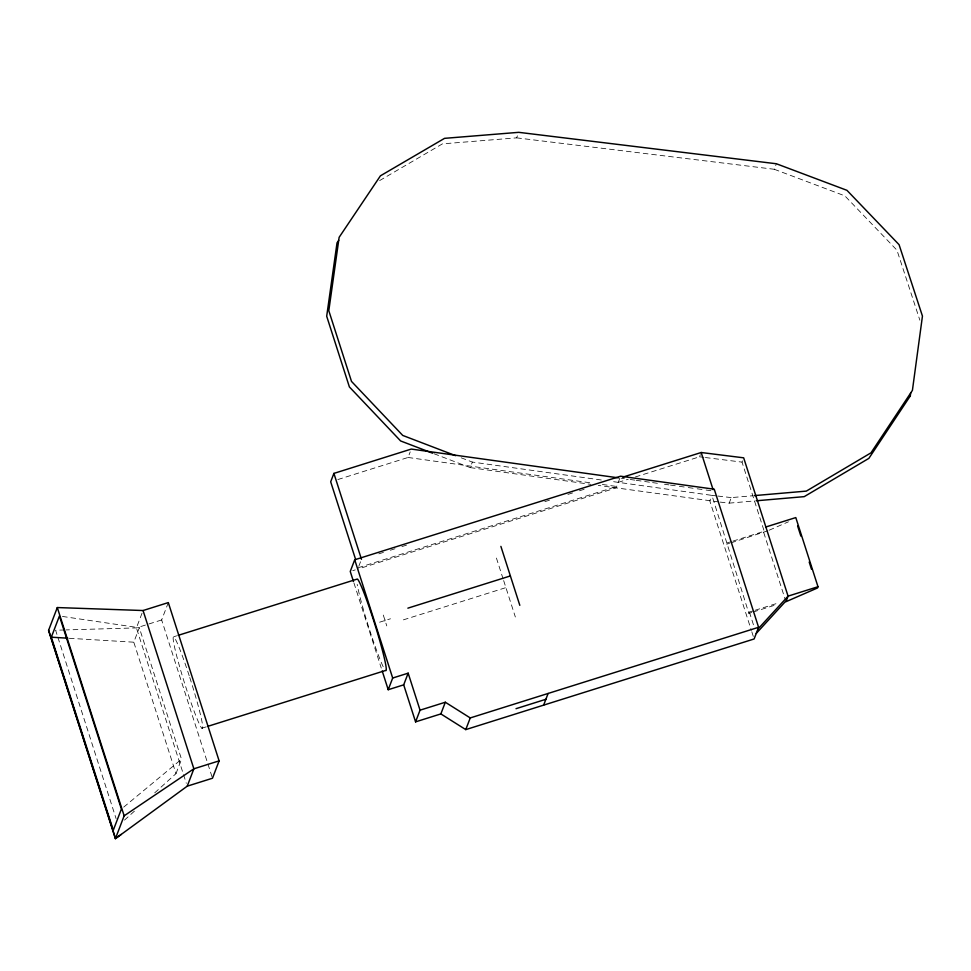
<?xml version="1.0" encoding="UTF-8"?>
<svg xmlns="http://www.w3.org/2000/svg" width="971" height="971" viewBox="0 0 971 971"><rect width="100%" height="100%" fill="white"/><g stroke="black" fill="none" stroke-linecap="round" stroke-linejoin="round"><path stroke-width="0.73" stroke-dasharray="4.86 3.64" d="M142.033 613.199L136.413 627.897L183.07 773.219M154.717 792.834L175.994 773.632L133.792 642.195L139.314 627.764L62.375 616.439M212.018 776.788L161.659 619.959L168.311 602.59M175.994 773.632L181.516 759.213L139.314 627.764M379.637 180.582L442.436 143.866L516.645 137.858L518.757 132.335M358.797 566.299L360.945 560.692M337.847 479.553L408.063 457.475L410.199 451.879M384.807 621.088L385.269 619.899M434.037 453.748L470.231 467.609L472.355 462.075L601.874 480.075M619.899 478.06L616.136 487.879L357.716 569.115M516.645 137.858L774.275 169.282L776.387 163.759M635.362 476.967L699.521 456.807L700.346 454.659M732.874 541.126L764.226 531.271L742.026 462.123L742.851 459.975M720.227 502.104L729.185 503.136L731.297 497.601L752.828 495.744M751.724 612.47L748.884 613.369L711.913 495.368L612.3 481.519M748.884 613.369L749.381 612.07L753.654 610.723M124.482 820.119L134.568 811.028M123.705 807.119L181.516 759.213M730.957 542.874L767.855 530.773M769.226 530.178L788.452 521.803M161.659 619.959L136.413 627.897L66.077 629.912M378.799 553.846L384.577 552.038M390.354 550.217L396.132 548.409M401.897 546.588L407.674 544.767M544.828 501.655L550.593 499.847M567.926 494.397L573.703 492.588M579.469 490.768L585.246 488.947M618.248 482.344L628.237 479.213M358.263 567.707L616.682 486.471L600.296 484.189M352.74 570.681L355.228 569.892M173.773 636.733L176.661 635.835M379.612 622.193L390.476 618.782M403.402 619.85L505.915 587.625M727.17 542.923L731.454 541.575M726.672 544.209L729.524 543.323M201.919 728.201L206.253 726.842M755.074 610.274L779.3 602.663M753.156 612.021L777.383 604.399M729.185 503.136L754.698 500.927M64.584 629.961L55.602 630.215L57.447 635.969M69.305 638.287L133.792 642.195M716.38 495.878L711.913 495.368L709.789 500.89L751.348 630.337M717.872 496.047L731.297 497.601M718.746 501.922L598.27 485.403M699.521 456.807L703.926 457.353M705.383 457.535L742.026 462.123M621.379 478.266L624.353 478.679M630.3 479.504L634.755 480.123M636.248 480.329L651.116 482.405M652.597 482.611L658.544 483.437M664.492 484.262L668.946 484.881M670.439 485.087L677.867 486.119M679.36 486.325L686.788 487.357M688.281 487.563L695.709 488.595M697.19 488.801L704.63 489.833M706.111 490.039L712.059 490.865M408.063 457.475L592.856 483.157M470.231 467.609L590.829 484.359M774.275 169.282L844.843 195.851L896.973 250.227L919.865 320.199M461.213 457.814L472.355 462.075M763.74 532.569L785.478 600.272M749.381 612.07L753.945 626.319M751.809 631.781L753.666 637.534M496.424 558.058L503.196 579.177M503.658 580.585L515.346 616.998M383.302 615.08L386.774 625.907M353.954 583.001L381.275 668.084M183.531 774.652L186.298 783.294M57.908 637.401L116.095 818.638M189.758 677.467A48.028 3.338 72.5 0 1 199.65 724.609A48.028 3.338 72.5 0 1 174.343 646.091A48.028 3.338 72.5 0 1 189.296 676.047M383.181 666.701A48.028 3.338 72.5 0 1 368.543 626.562A48.028 3.338 72.5 0 1 357.194 584.384"/><path stroke-width="1.46" d="M910.3 395.913L910.701 392.939M57.301 607.555L48.55 630.422L115.415 838.665L187.233 786.17L212.479 778.232L219.118 760.863L168.311 602.59L143.065 610.528L57.301 607.555L124.154 815.81L115.415 838.665M51.317 637.194L59.425 616.002L121.399 809.037L113.291 830.229L51.317 637.194L67.812 638.19M187.233 786.17L193.872 768.801L143.065 610.528M618.393 477.853L411.279 449.075L333.903 473.399L330.686 481.798L355.507 559.114M403.693 684.846L388.218 689.713L392.685 678.025L408.16 673.17L403.693 684.846L415.576 721.866L440.858 713.916L465.764 729.609L754.127 638.967L758.594 627.29L714.255 489.214L620.603 476.203L354.718 559.782L350.252 571.458L353.493 581.556M415.576 721.866L420.042 710.177L408.16 673.17M440.858 713.916L445.325 702.239L470.243 717.933L758.594 627.29M465.764 729.609L470.243 717.933M543.639 705.14L548.117 693.452M765.876 526.974L795.795 517.579L817.995 586.727L817.521 587.965L785.94 601.717M910.3 395.913L868.863 458.373L804.219 496.642L756.191 500.793M338.709 240.347L337.022 242.859L326.693 316.23L349.39 386.931L400.622 440.955L432.641 453.214M757.878 629.147L788.076 596.133L817.995 586.727M756.239 633.444L786.437 600.418L788.076 596.133L743.665 457.827L701.171 452.51L622.751 477.162M121.181 834.453L115.5 838.446L48.635 630.203M124.154 815.81L193.872 768.801L219.118 760.863M178.106 635.374L357.401 579.019A48.028 3.338 72.5 0 1 375.898 627.727A48.028 3.338 72.5 0 1 385.536 670.476L207.697 726.381M407.869 608.162L510.382 575.937M420.042 710.177L445.325 702.239M516.014 708.684L545.872 699.29M754.309 495.611L806.331 491.108L870.975 452.85L912.412 390.378L922.45 316.097L899.085 244.692L846.955 190.328L776.387 163.759L518.757 132.335L444.548 138.343L380.438 175.812L339.134 237.325L328.805 310.708L351.502 381.409L402.734 435.433L455.642 455.678M797.628 526.015L800.869 536.101M809.195 562.039L811.501 569.237M701.171 452.51L713.09 489.651M500.89 546.382L519.813 605.321M333.903 473.399L361.479 559.296M354.718 559.782L392.685 678.025M382.198 670.961L388.218 689.713"/></g></svg>
